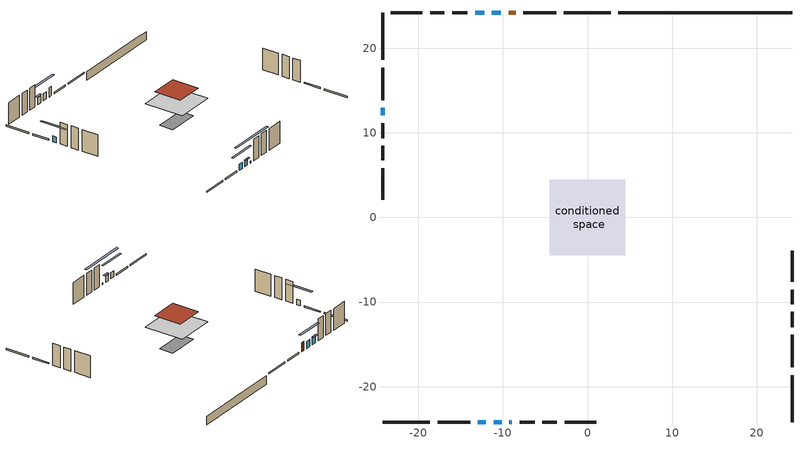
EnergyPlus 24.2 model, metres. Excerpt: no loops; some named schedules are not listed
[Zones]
conditioned space
 floor adiabatic (AdiabaticFloorConstruction): -4.47,-4.47 -4.47,4.47 4.47,4.47 4.47,-4.47 z2.9
 floor foundation (Slab1 construction): -3.56,-1.57 -3.56,1.57 3.56,1.57 3.56,-1.57 z-1.45
 wall outside (RimJoist1 construction): 2.73,24.18 -2.8,24.18 / -24.18,-24.18 -18.66,-24.18 / -24.18,24.18 -24.18,18.66 / 24.18,-24.18 24.18,-18.66 z0.46:0.76
 wall outside (RimJoist2 construction): -3.72,24.18 -7.57,24.18 / -17.73,-24.18 -13.88,-24.18 / -24.18,17.73 -24.18,13.88 / 24.18,-17.73 24.18,-13.88 z0.46:0.76
 wall outside (AdiabaticWallConstruction 1): -8.5,24.18 -9.32,24.18 z0.46:2.49
 wall outside (AdiabaticWallConstruction): -10.25,24.18 -11.3,24.18 / -12.23,24.18 -13.28,24.18 z0.46:2.03; -12.95,-24.18 -12.02,-24.18 / -11.09,-24.18 -10.15,-24.18 z0.46:1.85; -24.18,12.95 -24.18,12.1 z0.46:1.73; -9.23,-24.18 -8.96,-24.18 z0.46:0.85
 wall outside (Wall1 construction): -14.21,24.18 -15.99,24.18 / -8.03,-24.18 -6.25,-24.18 / -24.18,11.17 -24.18,9.39 / 24.18,-12.95 24.18,-11.17 z0.46:5.34
 wall outside (Wall2 construction): -16.92,24.18 -18.61,24.18 / -5.33,-24.18 -3.63,-24.18 / -24.18,8.46 -24.18,6.77 / 24.18,-10.24 24.18,-8.55 z0.46:5.34
 wall outside (Wall3 construction): -19.54,24.18 -23.25,24.18 / -2.7,-24.18 1.01,-24.18 / -24.18,5.84 -24.18,2.13 / 24.18,-7.62 24.18,-3.91 z0.46:5.34
 wall foundation (FoundationWall1 construction): 3.66,24.18,-1.45 3.66,24.18,0.46 22.13,24.18,0.46 22.13,24.18,0.41 24.18,24.18,0.41 24.18,24.18,-1.45
 window (WindowConstruction): -10.25,24.18 -11.3,24.18 z0.46:2.03
 window (WindowConstruction 1): -12.95,-24.18 -12.02,-24.18 z0.46:1.85
 window (WindowConstruction 2): -24.18,12.95 -24.18,12.1 z0.46:1.72
 window (WindowConstruction 3): -12.23,24.18 -13.28,24.18 z0.46:2.03
 window (WindowConstruction 4): -11.09,-24.18 -10.15,-24.18 z0.46:1.85
 window (WindowConstruction 5): -9.22,-24.18 -8.96,-24.18 z0.46:0.85
 door (Door): -8.5,24.18 -9.32,24.18 z0.46:2.49
 ceiling adiabatic (AdiabaticFloorConstruction): 4.47,-4.47 4.47,4.47 -4.47,4.47 -4.47,-4.47 z2.9
 roof outside (Roof1 construction): -3.1,3.1 -3.1,-3.1 3.1,-3.1 3.1,3.1 z5.34
shading: -13.94,24.18 -7.61,24.18 -7.61,24.6 -13.94,24.6 z4.67; -9.38,-24.18 -15.59,-24.18 -15.59,-24.6 -9.38,-24.6 z4.49; -24.18,9.46 -24.18,15.59 -24.6,15.59 -24.6,9.46 z4.36; -13.48,24.18 -12.03,24.18 -12.03,24.6 -13.48,24.6 z2.23; -9.95,-24.18 -11.29,-24.18 -11.29,-24.6 -9.95,-24.6 z2.05; -3.58,-24.18 -14.6,-24.18 -14.6,-24.6 -3.58,-24.6 z6.23
[Building]
Building 1: Terrain=Suburbs
[Site:Location]
Toronto City Centre_ON: Latitude {deg}=43.63; Longitude {deg}=-79.39; Time Zone {hr}=-5; Elevation {m}=77; Keep Site Location Information=Yes
[Site:GroundTemperature:Shallow]
5.01852, 3.26908, 3.12898, 3.95918, 7.29196, 10.6092, 13.4851, 15.3069, 15.4617, 13.9799, 11.1774, 7.9619
[Site:WaterMainsTemperature]
Calculation Method=Schedule; Temperature Schedule=mains temperature schedule
[Material] Roughness=Rough; Thermal Absorptance=0.9
Name | Thickness {m} | Conductivity {W/m-K} | Density {kg/m3} | Specific Heat {J/kg-K} | Solar Absorptance | Visible Absorptance
asphalt or fiberglass shingles | 0.00635 | 0.162714 | 1121.4 | 1465.45 | 0.84 | 0.84
concrete 4.0 in. | 0.1016 | 1.803125 | 2242.8 | 837.4 | 0.7 | 0.7
concrete 8.0 in. | 0.2032 | 1.803125 | 2242.8 | 837.4 | 0.7 | 0.7
door material | 0.04445 | 0.188738 | 512.64 | 1214.23 | 0.7 | 0.7
exterior vertical ins | 0.013954 | 0.029427 | 32.04 | 1214.23 | 0.7 | 0.7
floor covering | 0.0127 | 0.0433444 | 54.468 | 1339.84 | 0.6 | 0.6
floor rigid ins; wall rigid ins | 0.512978 | 0.029427 | 32.04 | 1214.23 | 0.7 | 0.7
floor stud and cavity | 0.1397 | 1.75129 | 37.0049 | 1207.88 | 0.7 | 0.7
furniture material conditioned space 1 | 0.1524 | 0.115458 | 640.8 | 1214.23 | 0.6 | 0.6
gypsum board | 0.0127 | 0.160291 | 801 | 837.4 | 0.6 | 0.6
gypsum board 1 | 0.00254 | 0.160291 | 801 | 837.4 | 0.6 | 0.6
gypsum board 2 | 0.0127 | 0.160291 | 801 | 837.4 | 0.7 | 0.7
interior horizontal ins | 0.00797915 | 0.029427 | 32.04 | 1214.23 | 0.7 | 0.7
osb sheathing 0.5 in. | 0.0127 | 0.115458 | 512.64 | 1214.23 | 0.7 | 0.7
osb sheathing 0.75 in. | 0.01905 | 0.115458 | 512.64 | 1214.23 | 0.7 | 0.7
rim joist stud and cavity | 0.0508 | 0.177588 | 50.32683 | 1063.81 | 0.6 | 0.6
rim joist stud and cavity 1 | 0.0508 | 0.648972 | 50.32683 | 1063.81 | 0.6 | 0.6
roof stud and cavity | 0.2032 | 0.124496 | 78.34581 | 1123.46 | 0.7 | 0.7
wall stud and cavity | 0.1397 | 0.871939 | 139.0536 | 1170.24 | 0.7 | 0.7
wall stud and cavity 1 | 0.1397 | 0.86246 | 139.0536 | 1170.24 | 0.7 | 0.7
wall stud and cavity 2 | 0.0889 | 0.259955 | 50.32683 | 1063.81 | 0.7 | 0.7
wall stud and cavity 3 | 0.0889 | 0.380278 | 52.3479 | 1209.89 | 0.7 | 0.7
wall stud and cavity 4 | 0.0889 | 0.391764 | 83.0341 | 1211.67 | 0.7 | 0.7
wood siding | 0.0254 | 0.102417 | 544.68 | 1172.36 | 0.4 | 0.4
wood siding 1 | 0.00254 | 0.102417 | 544.68 | 1172.36 | 0.4 | 0.4
wood siding 2; wood siding 3; wood siding 4 | 0.0254 | 0.102417 | 544.68 | 1172.36 | 0.7 | 0.7
[WindowMaterial:SimpleGlazingSystem]
Name | U-Factor {W/m2-K} | Solar Heat Gain Coefficient
WindowMaterial | 3.643 | 0.7
WindowMaterial 1 | 2.92871 | 0.66
WindowMaterial 2 | 2.9395 | 0.65
WindowMaterial 3 | 5.82336 | 0.53
[Construction]
AdiabaticFloorConstruction: floor stud and cavity, floor rigid ins, osb sheathing 0.75 in., floor covering
AdiabaticWallConstruction: wood siding 3, wall rigid ins, wall stud and cavity 3, gypsum board
AdiabaticWallConstruction 1: wood siding 4, wall rigid ins, wall stud and cavity 3, gypsum board
Door: door material
FoundationWall1 construction: concrete 8.0 in., gypsum board 2
furniture construction conditioned space 1: furniture material conditioned space 1
PartitionWallConstruction: gypsum board, wall stud and cavity 4, gypsum board
RimJoist1 construction: wood siding 2, rim joist stud and cavity
RimJoist2 construction: wood siding 2, rim joist stud and cavity 1
Roof1 construction: asphalt or fiberglass shingles, osb sheathing 0.75 in., roof stud and cavity, gypsum board
Slab1 construction: concrete 4.0 in.
Wall1 construction: wood siding, osb sheathing 0.5 in., wall stud and cavity, gypsum board
Wall2 construction: wood siding, osb sheathing 0.5 in., wall stud and cavity 1, gypsum board
Wall3 construction: wood siding 1, wall stud and cavity 2, gypsum board 1
WindowConstruction; WindowConstruction 3: WindowMaterial
WindowConstruction 1; WindowConstruction 4: WindowMaterial 1
WindowConstruction 2: WindowMaterial 2
WindowConstruction 5: WindowMaterial 3
[Zone]
conditioned space: Multiplier=1; Volume {m3}=255.4; Part of Total Floor Area=Yes
[Space]
conditioned space 1: Zone=conditioned space; Volume {m3}=255.4
[SurfaceProperty:ExposedFoundationPerimeter]
Slab1: Exposed Perimeter Calculation Method=TotalExposedPerimeter; Total Exposed Perimeter {m}=20.524
[InternalMass] Zone or ZoneList=conditioned space; Space or SpaceList=conditioned space 1
Name | Construction | Surface Area {m2}
furniture mass conditioned space 1 | furniture construction conditioned space 1 | 40.88
partition wall mass | PartitionWallConstruction | 102.2
[Lights]
interior lighting: Zone or ZoneList or Space or SpaceList=conditioned space 1; Schedule=interior lighting schedule; Design Level Calculation Method=LightingLevel; Lighting Level {W}=343.2; Return Air Fraction=0; Fraction Radiant=0.6; Fraction Visible=0.2; Fraction Replaceable=1
[People]
occupants: Zone or ZoneList or Space or SpaceList=conditioned space 1; Number of People Schedule=occupants schedule; Number of People Calculation Method=People; Number of People=3; Fraction Radiant=0.314171; Sensible Heat Fraction=0.56303; Activity Level Schedule=occupants activity schedule; Carbon Dioxide Generation Rate {m3/s-W}=0; Enable ASHRAE 55 Comfort Warnings=No; Mean Radiant Temperature Calculation Type=EnclosureAveraged
[ElectricEquipment] Zone or ZoneList or Space or SpaceList=conditioned space 1; Design Level Calculation Method=EquipmentLevel
Name | Schedule | Design Level {W} | Fraction Latent | Fraction Radiant | Fraction Lost
clothes dryer | clothes dryer schedule | 140.772 | 0.015 | 0.081 | 0.85
clothes washer | clothes washer schedule | 32.1985 | 0.03 | 0.162 | 0.7
cooking range | cooking range schedule | 215.147 | 0.08 | 0.432 | 0.2
dishwasher | dishwasher schedule | 66.8632 | 0.3 | 0.18 | 0.4
fridge | fridge schedule | 72.9452 | 0 | 0.6 | 0
mech vent house fan | mech vent house fan schedule | 11.3 | 0 | 0 | 1
mech vent house fan cfis | mech vent house fan cfis schedule | 0 | 0 | 0 | 0
misc plug loads | misc plug loads schedule | 494.7 | 0.045 | 0.513 | 0.1
whole house fan | Always On Discrete | 0 | 0 | 0 | 1
[OtherEquipment] Zone or ZoneList or Space or SpaceList=conditioned space 1; Design Level Calculation Method=EquipmentLevel
Name | Fuel Type | Schedule | Design Level {W} | Fraction Latent | Fraction Radiant | Fraction Lost
clothes dryer 1 | Electricity | clothes dryer schedule | 0 | 0.015 | 0.081 | 0.85
cooking range 1 | Electricity | cooking range schedule | 0 | 0.08 | 0.432 | 0.2
general water use latent | None | general water use schedule | 62.594 | 1 | 0 | 0
general water use sensible | None | general water use schedule | -61.6891 | 0 | 0.6 | 0
mech vent house fan latent load | None | Always On Discrete | 0 | 1 | 0 | 0
mech vent house fan sensible load | None | Always On Discrete | 0 | 0 | 0 | 0
water heater energy adjustment1 | NaturalGas | Always On Discrete | 0.01 | 0 | 0 | 1
[ZoneInfiltration:DesignFlowRate] Zone or ZoneList or Space or SpaceList=conditioned space 1; Schedule=Always On Discrete; Design Flow Rate Calculation Method=Flow/Zone; Design Flow Rate {m3/s}=0
infil flow; natural vent flow; whole house fan flow
[AvailabilityManager:Scheduled]
furnace airloop Availability Manager: Schedule=Always On Discrete
[Foundation:Kiva]
Foundation Kiva 1: Initial Indoor Air Temperature {C}=21; Interior Horizontal Insulation Material=interior horizontal ins; Interior Horizontal Insulation Depth {m}=0; Interior Horizontal Insulation Width {m}=1; Wall Height Above Grade {m}=0.460004; Wall Depth Below Slab {m}=0.2032; Custom Block Material Name 1=exterior vertical ins; Custom Block Depth 1 {m}=1.91; Custom Block X Position 1 {m}=0.2159; Custom Block Z Position 1 {m}=0
[Foundation:Kiva:Settings]
Soil Conductivity {W/m-K}=0.849921; Soil Density {kg/m3}=1842.3; Soil Specific Heat {J/kg-K}=418.7; Ground Solar Absorptivity=0.9; Ground Thermal Absorptivity=0.9; Ground Surface Roughness {m}=0.03; Far-Field Width {m}=40; Deep-Ground Boundary Condition=ZeroFlux; Deep-Ground Depth {m}=40; Minimum Cell Dimension {m}=0.2; Maximum Cell Growth Coefficient=3; Simulation Timestep=Timestep
[Exterior:Lights]
exterior lighting: Schedule=exterior lighting schedule; Design Level {W}=75.6
[EnergyManagementSystem:GlobalVariable]
furnace_airloop_Fan_RTF
infil_program_Qfan
infil_program_Qinf
natural_vent_program_Qnv
natural_vent_program_Qwhf
[EnergyManagementSystem:Sensor]
Name | Output:Variable or Output:Meter Index Key | Output:Variable or Output:Meter
airflow_gain | infil flow | Infiltration Sensible Heat Gain Energy
airflow_gain_1 | natural vent flow | Infiltration Sensible Heat Gain Energy
airflow_gain_2 | whole house fan flow | Infiltration Sensible Heat Gain Energy
airflow_loss | infil flow | Infiltration Sensible Heat Loss Energy
airflow_loss_1 | natural vent flow | Infiltration Sensible Heat Loss Energy
airflow_loss_2 | whole house fan flow | Infiltration Sensible Heat Loss Energy
clg_load_cond |  | Cooling:EnergyTransfer:Zone:CONDITIONED SPACE
clg_sp_s; clg_sp_s_1 | cooling setpoint | Schedule Value
clothes_dryer_exhaust_0_sch_s | clothes dryer exhaust 0 schedule | Schedule Value
cool_season | cooling season schedule | Schedule Value
htg_load_cond |  | Heating:EnergyTransfer:Zone:CONDITIONED SPACE
htg_sp_s; htg_sp_s_1 | heating setpoint | Schedule Value
ig_ee_conv | clothes dryer | Electric Equipment Convective Heating Energy
ig_ee_conv_2 | cooking range | Electric Equipment Convective Heating Energy
ig_ee_conv_4 | fridge | Electric Equipment Convective Heating Energy
ig_ee_conv_5 | misc plug loads | Electric Equipment Convective Heating Energy
ig_ee_conv_6 | whole house fan | Electric Equipment Convective Heating Energy
ig_ee_rad | clothes dryer | Electric Equipment Radiant Heating Energy
ig_ee_rad_2 | cooking range | Electric Equipment Radiant Heating Energy
ig_ee_rad_4 | fridge | Electric Equipment Radiant Heating Energy
ig_ee_rad_5 | misc plug loads | Electric Equipment Radiant Heating Energy
ig_ee_rad_6 | whole house fan | Electric Equipment Radiant Heating Energy
ig_lgt_conv | interior lighting | Lights Convective Heating Energy
ig_lgt_rad | interior lighting | Lights Radiant Heating Energy
ig_lgt_vis | interior lighting | Lights Visible Radiation Heating Energy
ig_oe_conv | clothes dryer 1 | Other Equipment Convective Heating Energy
ig_oe_conv_1 | cooking range 1 | Other Equipment Convective Heating Energy
ig_oe_conv_2 | general water use latent | Other Equipment Convective Heating Energy
ig_oe_conv_3 | general water use sensible | Other Equipment Convective Heating Energy
ig_oe_conv_4 | water heater energy adjustment1 | Other Equipment Convective Heating Energy
ig_oe_rad | clothes dryer 1 | Other Equipment Radiant Heating Energy
ig_oe_rad_1 | cooking range 1 | Other Equipment Radiant Heating Energy
ig_oe_rad_2 | general water use latent | Other Equipment Radiant Heating Energy
ig_oe_rad_3 | general water use sensible | Other Equipment Radiant Heating Energy
ig_oe_rad_4 | water heater energy adjustment1 | Other Equipment Radiant Heating Energy
ig_ppl_conv | occupants | People Convective Heating Energy
ig_ppl_rad | occupants | People Radiant Heating Energy
im_conv | furniture mass conditioned space 1 | Surface Inside Face Convection Heat Gain Energy
im_conv_1 | partition wall mass | Surface Inside Face Convection Heat Gain Energy
im_ig | furniture mass conditioned space 1 | Surface Inside Face Internal Gains Radiation Heat Gain Energy
im_ig_1 | partition wall mass | Surface Inside Face Internal Gains Radiation Heat Gain Energy
im_lgt | furniture mass conditioned space 1 | Surface Inside Face Lights Radiation Heat Gain Energy
im_lgt_1 | partition wall mass | Surface Inside Face Lights Radiation Heat Gain Energy
im_sol | furniture mass conditioned space 1 | Surface Inside Face Solar Radiation Heat Gain Energy
im_sol_1 | partition wall mass | Surface Inside Face Solar Radiation Heat Gain Energy
im_surf | furniture mass conditioned space 1 | Surface Inside Face Net Surface Thermal Radiation Heat Gain Energy
im_surf_1 | partition wall mass | Surface Inside Face Net Surface Thermal Radiation Heat Gain Energy
mv_conv | mech vent house fan | Electric Equipment Convective Heating Energy
mv_conv_1 | mech vent house fan cfis | Electric Equipment Convective Heating Energy
mv_conv_2 | mech vent house fan latent load | Other Equipment Convective Heating Energy
mv_conv_3 | mech vent house fan sensible load | Other Equipment Convective Heating Energy
mv_rad | mech vent house fan | Electric Equipment Radiant Heating Energy
mv_rad_1 | mech vent house fan cfis | Electric Equipment Radiant Heating Energy
mv_rad_2 | mech vent house fan latent load | Other Equipment Radiant Heating Energy
mv_rad_3 | mech vent house fan sensible load | Other Equipment Radiant Heating Energy
natural_vent_s | natural vent schedule | Schedule Value
out_pb_s |  | Site Outdoor Air Barometric Pressure
out_wt_s |  | Site Outdoor Air Humidity Ratio
site_vw_s |  | Site Wind Speed
ss_back_out | Window1 | Surface Window Shortwave from Zone Back Out Window Heat Transfer Rate
ss_back_out_1 | Window2 | Surface Window Shortwave from Zone Back Out Window Heat Transfer Rate
ss_back_out_2 | Window3 | Surface Window Shortwave from Zone Back Out Window Heat Transfer Rate
ss_back_out_3 | Window4 | Surface Window Shortwave from Zone Back Out Window Heat Transfer Rate
ss_back_out_4 | Window5 | Surface Window Shortwave from Zone Back Out Window Heat Transfer Rate
ss_back_out_5 | Window6 | Surface Window Shortwave from Zone Back Out Window Heat Transfer Rate
ss_conv | Door1 | Surface Inside Face Convection Heat Gain Energy
ss_conv_1 | Window1 | Surface Inside Face Convection Heat Gain Energy
ss_conv_2 | Window2 | Surface Inside Face Convection Heat Gain Energy
ss_conv_3 | Window3 | Surface Inside Face Convection Heat Gain Energy
ss_conv_4 | Window4 | Surface Inside Face Convection Heat Gain Energy
ss_conv_5 | Window5 | Surface Inside Face Convection Heat Gain Energy
ss_conv_6 | Window6 | Surface Inside Face Convection Heat Gain Energy
ss_ig | Door1 | Surface Inside Face Internal Gains Radiation Heat Gain Energy
ss_ig_1 | Window1 | Surface Inside Face Internal Gains Radiation Heat Gain Energy
ss_ig_2 | Window2 | Surface Inside Face Internal Gains Radiation Heat Gain Energy
ss_ig_3 | Window3 | Surface Inside Face Internal Gains Radiation Heat Gain Energy
ss_ig_4 | Window4 | Surface Inside Face Internal Gains Radiation Heat Gain Energy
ss_ig_5 | Window5 | Surface Inside Face Internal Gains Radiation Heat Gain Energy
ss_ig_6 | Window6 | Surface Inside Face Internal Gains Radiation Heat Gain Energy
ss_lgt | Door1 | Surface Inside Face Lights Radiation Heat Gain Energy
ss_sol | Door1 | Surface Inside Face Solar Radiation Heat Gain Energy
ss_surf | Door1 | Surface Inside Face Net Surface Thermal Radiation Heat Gain Energy
ss_surf_1 | Window1 | Surface Inside Face Net Surface Thermal Radiation Heat Gain Energy
ss_surf_2 | Window2 | Surface Inside Face Net Surface Thermal Radiation Heat Gain Energy
ss_surf_3 | Window3 | Surface Inside Face Net Surface Thermal Radiation Heat Gain Energy
ss_surf_4 | Window4 | Surface Inside Face Net Surface Thermal Radiation Heat Gain Energy
ss_surf_5 | Window5 | Surface Inside Face Net Surface Thermal Radiation Heat Gain Energy
ss_surf_6 | Window6 | Surface Inside Face Net Surface Thermal Radiation Heat Gain Energy
ss_trans_in | Window1 | Surface Window Transmitted Solar Radiation Rate
ss_trans_in_1 | Window2 | Surface Window Transmitted Solar Radiation Rate
ss_trans_in_2 | Window3 | Surface Window Transmitted Solar Radiation Rate
ss_trans_in_3 | Window4 | Surface Window Transmitted Solar Radiation Rate
ss_trans_in_4 | Window5 | Surface Window Transmitted Solar Radiation Rate
ss_trans_in_5 | Window6 | Surface Window Transmitted Solar Radiation Rate
ss_trans_out | Window1 | Surface Inside Face Initial Transmitted Diffuse Transmitted Out Window Solar Radiation Rate
ss_trans_out_1 | Window2 | Surface Inside Face Initial Transmitted Diffuse Transmitted Out Window Solar Radiation Rate
ss_trans_out_2 | Window3 | Surface Inside Face Initial Transmitted Diffuse Transmitted Out Window Solar Radiation Rate
ss_trans_out_3 | Window4 | Surface Inside Face Initial Transmitted Diffuse Transmitted Out Window Solar Radiation Rate
ss_trans_out_4 | Window5 | Surface Inside Face Initial Transmitted Diffuse Transmitted Out Window Solar Radiation Rate
ss_trans_out_5 | Window6 | Surface Inside Face Initial Transmitted Diffuse Transmitted Out Window Solar Radiation Rate
s_conv | FoundationWall1 | Surface Inside Face Convection Heat Gain Energy
s_conv_1 | inferred conditioned ceiling | Surface Inside Face Convection Heat Gain Energy
s_conv_10 | RimJoist2:90 | Surface Inside Face Convection Heat Gain Energy
s_conv_11 | Roof1 | Surface Inside Face Convection Heat Gain Energy
s_conv_12 | Slab1 | Surface Inside Face Convection Heat Gain Energy
s_conv_13 | Wall1:0 | Surface Inside Face Convection Heat Gain Energy
s_conv_14 | Wall1:180 | Surface Inside Face Convection Heat Gain Energy
s_conv_15 | Wall1:270 | Surface Inside Face Convection Heat Gain Energy
s_conv_16 | Wall1:90 | Surface Inside Face Convection Heat Gain Energy
s_conv_17 | Wall2:0 | Surface Inside Face Convection Heat Gain Energy
s_conv_18 | Wall2:180 | Surface Inside Face Convection Heat Gain Energy
s_conv_19 | Wall2:270 | Surface Inside Face Convection Heat Gain Energy
s_conv_2 | inferred conditioned floor | Surface Inside Face Convection Heat Gain Energy
s_conv_20 | Wall2:90 | Surface Inside Face Convection Heat Gain Energy
s_conv_21 | Wall3:0 | Surface Inside Face Convection Heat Gain Energy
s_conv_22 | Wall3:180 | Surface Inside Face Convection Heat Gain Energy
s_conv_23 | Wall3:270 | Surface Inside Face Convection Heat Gain Energy
s_conv_24 | Wall3:90 | Surface Inside Face Convection Heat Gain Energy
s_conv_3 | RimJoist1:0 | Surface Inside Face Convection Heat Gain Energy
s_conv_4 | RimJoist1:180 | Surface Inside Face Convection Heat Gain Energy
s_conv_5 | RimJoist1:270 | Surface Inside Face Convection Heat Gain Energy
s_conv_6 | RimJoist1:90 | Surface Inside Face Convection Heat Gain Energy
s_conv_7 | RimJoist2:0 | Surface Inside Face Convection Heat Gain Energy
s_conv_8 | RimJoist2:180 | Surface Inside Face Convection Heat Gain Energy
s_conv_9 | RimJoist2:270 | Surface Inside Face Convection Heat Gain Energy
s_ig | FoundationWall1 | Surface Inside Face Internal Gains Radiation Heat Gain Energy
s_ig_1 | inferred conditioned ceiling | Surface Inside Face Internal Gains Radiation Heat Gain Energy
s_ig_10 | RimJoist2:90 | Surface Inside Face Internal Gains Radiation Heat Gain Energy
s_ig_11 | Roof1 | Surface Inside Face Internal Gains Radiation Heat Gain Energy
s_ig_12 | Slab1 | Surface Inside Face Internal Gains Radiation Heat Gain Energy
s_ig_13 | Wall1:0 | Surface Inside Face Internal Gains Radiation Heat Gain Energy
s_ig_14 | Wall1:180 | Surface Inside Face Internal Gains Radiation Heat Gain Energy
s_ig_15 | Wall1:270 | Surface Inside Face Internal Gains Radiation Heat Gain Energy
s_ig_16 | Wall1:90 | Surface Inside Face Internal Gains Radiation Heat Gain Energy
s_ig_17 | Wall2:0 | Surface Inside Face Internal Gains Radiation Heat Gain Energy
s_ig_18 | Wall2:180 | Surface Inside Face Internal Gains Radiation Heat Gain Energy
s_ig_19 | Wall2:270 | Surface Inside Face Internal Gains Radiation Heat Gain Energy
s_ig_2 | inferred conditioned floor | Surface Inside Face Internal Gains Radiation Heat Gain Energy
s_ig_20 | Wall2:90 | Surface Inside Face Internal Gains Radiation Heat Gain Energy
s_ig_21 | Wall3:0 | Surface Inside Face Internal Gains Radiation Heat Gain Energy
s_ig_22 | Wall3:180 | Surface Inside Face Internal Gains Radiation Heat Gain Energy
s_ig_23 | Wall3:270 | Surface Inside Face Internal Gains Radiation Heat Gain Energy
s_ig_24 | Wall3:90 | Surface Inside Face Internal Gains Radiation Heat Gain Energy
s_ig_3 | RimJoist1:0 | Surface Inside Face Internal Gains Radiation Heat Gain Energy
s_ig_4 | RimJoist1:180 | Surface Inside Face Internal Gains Radiation Heat Gain Energy
s_ig_5 | RimJoist1:270 | Surface Inside Face Internal Gains Radiation Heat Gain Energy
s_ig_6 | RimJoist1:90 | Surface Inside Face Internal Gains Radiation Heat Gain Energy
s_ig_7 | RimJoist2:0 | Surface Inside Face Internal Gains Radiation Heat Gain Energy
s_ig_8 | RimJoist2:180 | Surface Inside Face Internal Gains Radiation Heat Gain Energy
s_ig_9 | RimJoist2:270 | Surface Inside Face Internal Gains Radiation Heat Gain Energy
s_lgt | FoundationWall1 | Surface Inside Face Lights Radiation Heat Gain Energy
s_lgt_1 | inferred conditioned ceiling | Surface Inside Face Lights Radiation Heat Gain Energy
s_lgt_10 | RimJoist2:90 | Surface Inside Face Lights Radiation Heat Gain Energy
s_lgt_11 | Roof1 | Surface Inside Face Lights Radiation Heat Gain Energy
s_lgt_12 | Slab1 | Surface Inside Face Lights Radiation Heat Gain Energy
s_lgt_13 | Wall1:0 | Surface Inside Face Lights Radiation Heat Gain Energy
s_lgt_14 | Wall1:180 | Surface Inside Face Lights Radiation Heat Gain Energy
s_lgt_15 | Wall1:270 | Surface Inside Face Lights Radiation Heat Gain Energy
s_lgt_16 | Wall1:90 | Surface Inside Face Lights Radiation Heat Gain Energy
s_lgt_17 | Wall2:0 | Surface Inside Face Lights Radiation Heat Gain Energy
s_lgt_18 | Wall2:180 | Surface Inside Face Lights Radiation Heat Gain Energy
s_lgt_19 | Wall2:270 | Surface Inside Face Lights Radiation Heat Gain Energy
s_lgt_2 | inferred conditioned floor | Surface Inside Face Lights Radiation Heat Gain Energy
s_lgt_20 | Wall2:90 | Surface Inside Face Lights Radiation Heat Gain Energy
s_lgt_21 | Wall3:0 | Surface Inside Face Lights Radiation Heat Gain Energy
s_lgt_22 | Wall3:180 | Surface Inside Face Lights Radiation Heat Gain Energy
s_lgt_23 | Wall3:270 | Surface Inside Face Lights Radiation Heat Gain Energy
s_lgt_24 | Wall3:90 | Surface Inside Face Lights Radiation Heat Gain Energy
s_lgt_3 | RimJoist1:0 | Surface Inside Face Lights Radiation Heat Gain Energy
s_lgt_4 | RimJoist1:180 | Surface Inside Face Lights Radiation Heat Gain Energy
s_lgt_5 | RimJoist1:270 | Surface Inside Face Lights Radiation Heat Gain Energy
s_lgt_6 | RimJoist1:90 | Surface Inside Face Lights Radiation Heat Gain Energy
s_lgt_7 | RimJoist2:0 | Surface Inside Face Lights Radiation Heat Gain Energy
s_lgt_8 | RimJoist2:180 | Surface Inside Face Lights Radiation Heat Gain Energy
s_lgt_9 | RimJoist2:270 | Surface Inside Face Lights Radiation Heat Gain Energy
s_sol | FoundationWall1 | Surface Inside Face Solar Radiation Heat Gain Energy
s_sol_1 | inferred conditioned ceiling | Surface Inside Face Solar Radiation Heat Gain Energy
s_sol_10 | RimJoist2:90 | Surface Inside Face Solar Radiation Heat Gain Energy
s_sol_11 | Roof1 | Surface Inside Face Solar Radiation Heat Gain Energy
s_sol_12 | Slab1 | Surface Inside Face Solar Radiation Heat Gain Energy
s_sol_13 | Wall1:0 | Surface Inside Face Solar Radiation Heat Gain Energy
s_sol_14 | Wall1:180 | Surface Inside Face Solar Radiation Heat Gain Energy
s_sol_15 | Wall1:270 | Surface Inside Face Solar Radiation Heat Gain Energy
s_sol_16 | Wall1:90 | Surface Inside Face Solar Radiation Heat Gain Energy
s_sol_17 | Wall2:0 | Surface Inside Face Solar Radiation Heat Gain Energy
s_sol_18 | Wall2:180 | Surface Inside Face Solar Radiation Heat Gain Energy
s_sol_19 | Wall2:270 | Surface Inside Face Solar Radiation Heat Gain Energy
s_sol_2 | inferred conditioned floor | Surface Inside Face Solar Radiation Heat Gain Energy
